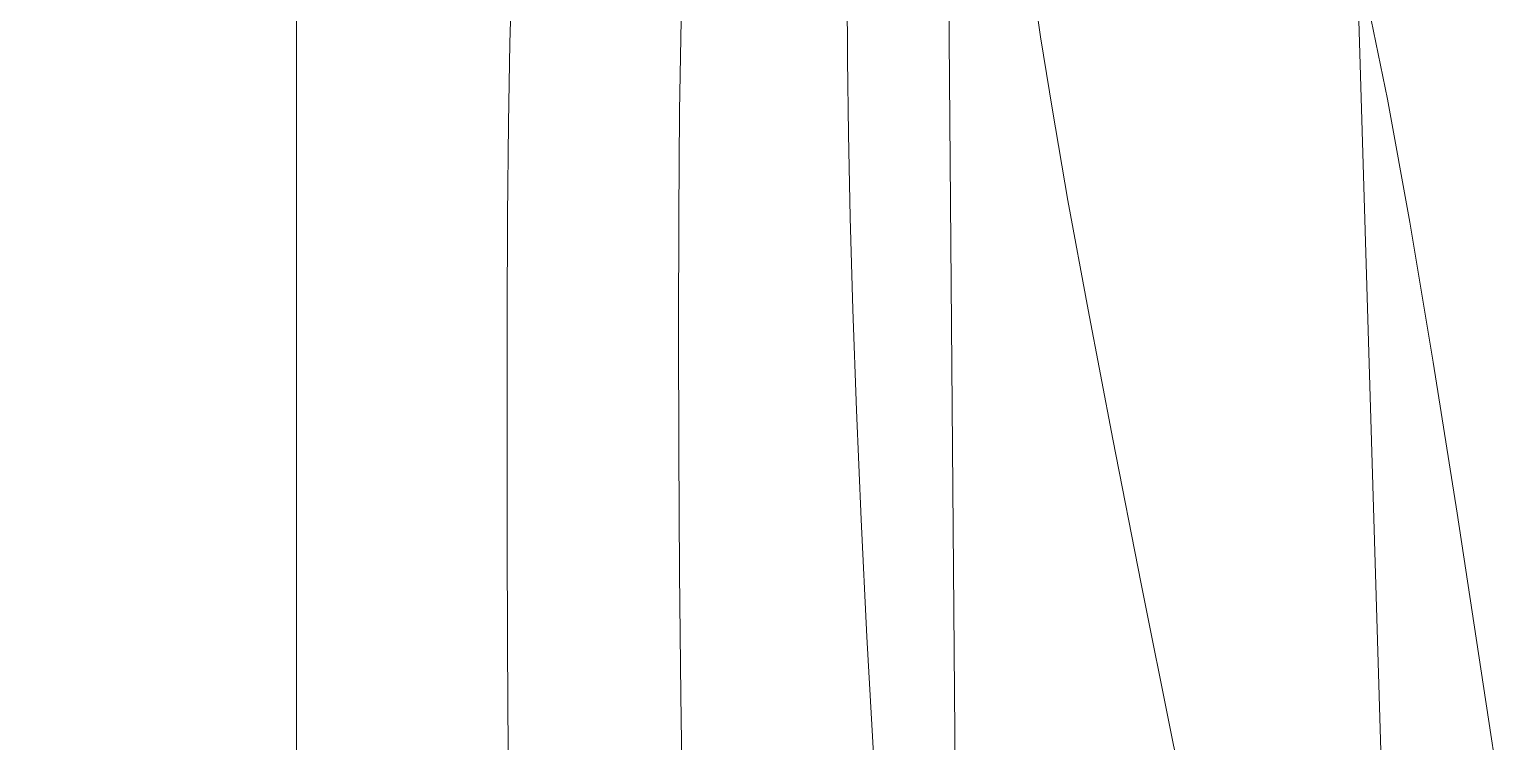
# Model space of a CAD drawing. Header units: millimetres. Extents: x -24439 to 198341, y -52871 to 149926.
# Drawn here: x 139185 to 147994, y 57598 to 61850 of the extents above; entities that cross this region are included whole.
import ezdxf

# ---------------------------------------------------------------- set-up
doc = ezdxf.new("R2010")
doc.units = ezdxf.units.MM
doc.linetypes.add('NET VAN', pattern=[1.06, 0.53, -0.53])
for name, color, linetype, lineweight in [('A-DETL-GENF-2', 9, 'NET VAN', 9), ('A-FLOR', 192, 'Continuous', 9), ('G-IMPT-1', 9, 'Continuous', 9)]:
    doc.layers.add(name, color=color, linetype=linetype, lineweight=lineweight)

# ---------------------------------------------------------------- blocks, each defined once
blk = doc.blocks.new('NCV_TKCS_251209_TONG THE HIEN TRANG SAN DUONG - NCV_TKCS_HIEN TRANG_251209a_dwg-1612995-TKCS_MB ĐỊNH VỊ CAO ĐỘ THIẾT KẾ')
at = {"layer": 'G-IMPT-1', "flags": 128}
for points in [[(563602851.8, 1145093282.1), (563604167, 1145089083), (563606454, 1145082119), (563614466, 1145054358), (563616073, 1145049661), (563620134, 1145037512), (563624300, 1145023443), (563630510, 1145001852), (563634991, 1144986784), (563635712.5, 1144984469.9)], [(563615335.6, 1145042311.2), (563615084.8, 1145043002.2), (563614849.4, 1145043662.7), (563614634.4, 1145044279.5), (563614440.3, 1145044849.5), (563614266.7, 1145045372), (563614113.2, 1145045846.5), (563613979.2, 1145046272.2), (563613864.3, 1145046648.5)], [(563633795.4, 1144983892.4), (563632842, 1144987228), (563628322, 1145001121), (563621443.2, 1145024145.7), (563617911.8, 1145035632.8), (563612430, 1145053330), (563609036.9, 1145064493.7), (563606296.8, 1145072376.5), (563601696, 1145088856), (563597882, 1145088677), (563595394.2, 1145091035.9)], [(563614331.3, 1145041683.7), (563614120.3, 1145042349.4), (563613903.4, 1145043043.7), (563613687.2, 1145043745.5), (563613478.2, 1145044433.9), (563613283.1, 1145045087.8), (563613108.4, 1145045686.1), (563612960.6, 1145046207.9)], [(563611917.3, 1145046163.4), (563612020.5, 1145045781.9), (563612151.2, 1145045319.1), (563612305.8, 1145044787.9), (563612478.3, 1145044205.9), (563612663, 1145043591.1), (563612854, 1145042961), (563613045.4, 1145042333.4), (563613231.4, 1145041726)], [(563617463.6, 1145042097.1), (563617006.3, 1145042947.5), (563616562.8, 1145043777.8), (563616150.2, 1145044556.9), (563615785.9, 1145045253.8), (563615483, 1145045844.4), (563615238.3, 1145046333.4), (563615044.7, 1145046732.8), (563614894.7, 1145047054.3)], [(563616840.3, 1145047522.5), (563617135.9, 1145046973.9), (563617475.7, 1145046307.5), (563617850.1, 1145045547.8), (563618246.4, 1145044726.8), (563618651.8, 1145043876.7), (563619053.6, 1145043029.4)]]:
    blk.add_lwpolyline(points, dxfattribs=at)
blk = doc.blocks.new('NCV_TKCS_251209_TONG THE HIEN TRANG SAN DUONG - NCV_TKCS_251209_TONG THE HIEN TRANG SAN DUONG-1605292-TKCS_MB ĐỊNH VỊ CAO ĐỘ THIẾT KẾ')
at = {"rotation": 343.2379237072182}
blk.add_blockref('NCV_TKCS_251209_TONG THE HIEN TRANG SAN DUONG - NCV_TKCS_HIEN TRANG_251209a_dwg-1612995-TKCS_MB ĐỊNH VỊ CAO ĐỘ THIẾT KẾ', (-869777547.7, -933796958.8), dxfattribs=at)

msp = doc.modelspace()

# ---------------------------------------------------------------- linework, layer by layer
at = {"layer": 'A-FLOR'}
msp.add_line((140779.3, -3771.3), (140779.3, 77336.3), dxfattribs=at)

# ---------------------------------------------------------------- block references
at = {"layer": 'A-DETL-GENF-2'}
msp.add_blockref('NCV_TKCS_251209_TONG THE HIEN TRANG SAN DUONG - NCV_TKCS_251209_TONG THE HIEN TRANG SAN DUONG-1605292-TKCS_MB ĐỊNH VỊ CAO ĐỘ THIẾT KẾ', (26103.5, 9888.2), dxfattribs=at)

doc.saveas('drawing.dxf')
